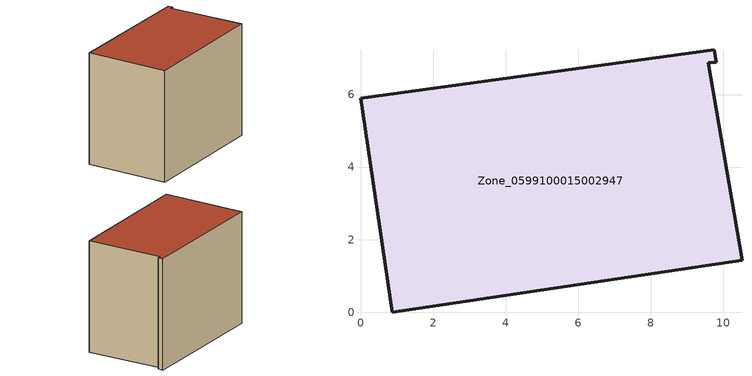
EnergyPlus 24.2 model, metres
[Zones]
Zone_0599100015002947
 floor ground (C_G): 0,5.89 9.76,7.23 9.8,6.89 9.59,6.87 10.52,1.44 0.88,0 z0.95
 wall outside (C_F): 9.76,7.23 0,5.89 0.88,0 10.52,1.44 9.59,6.87 9.8,6.89 9.76,7.23 z0.95:9.02
 roof outside (C_R): 0.88,0 10.52,1.44 9.59,6.87 9.8,6.89 9.76,7.23 0,5.89 z9.02
[BUILDING]
Pand.0599100015002947: North Axis=0; Terrain=City; Loads Convergence Tolerance Value=0.04; Temperature Convergence Tolerance Value=0.4; Solar Distribution=FullExterior; Maximum Number of Warmup Days=25; Minimum Number of Warmup Days=1
[Site:Location]
Rotterdam.The.Hague.AP_ZH_NLD Design_Conditions: Latitude=51.96; Longitude=4.45; Time Zone=1; Elevation=-4.5
[SITE:GROUNDTEMPERATURE:BUILDINGSURFACE]
18, 18, 18, 18, 18, 18, 18, 18, 18, 18, 18, 18
[MATERIAL] Thermal Absorptance=0.9; Solar Absorptance=0.7; Visible Absorptance=0.7
Name | Roughness | Thickness | Conductivity | Density | Specific Heat
G.TI.1965-1974 | MediumSmooth | 0.15 | 0.882353 | 540 | 1210
F.TI.1965-1974 | Rough | 0.3 | 0.697674 | 1920 | 840
R.TI.1965-1974 | MediumRough | 0.2 | 0.232558 | 1500 | 1000
[CONSTRUCTION]
C_G: G.TI.1965-1974
C_F: F.TI.1965-1974
C_R: R.TI.1965-1974
[ZONE]
Zone_0599100015002947: Type=1; Multiplier=1; Ceiling Height=Autocalculate; Volume=Autocalculate; Floor Area=autocalculate; Part of Total Floor Area=Yes
[ZONEINFILTRATION:DESIGNFLOWRATE]
Infil_Zone_0599100015002947: Zone or ZoneList or Space or SpaceList=Zone_0599100015002947; Schedule=AlwaysOn; Design Flow Rate Calculation Method=Flow/Area; Flow Rate per Floor Area=0.003; Constant Term Coefficient=1; Temperature Term Coefficient=0; Velocity Term Coefficient=0; Velocity Squared Term Coefficient=0
[HVACTEMPLATE:ZONE:IDEALLOADSAIRSYSTEM]
Zone_0599100015002947: Maximum Heating Supply Air Temperature=50; Minimum Cooling Supply Air Temperature=13; Maximum Heating Supply Air Humidity Ratio=0.0156; Minimum Cooling Supply Air Humidity Ratio=0.0077; Heating Limit=NoLimit; Cooling Limit=NoLimit; Dehumidification Control Type=ConstantSensibleHeatRatio; Cooling Sensible Heat Ratio=0.7; Dehumidification Setpoint=60; Humidification Control Type=None; Humidification Setpoint=30; Outdoor Air Method=None; Outdoor Air Flow Rate per Person=0.00944; Outdoor Air Flow Rate per Zone Floor Area=0; Outdoor Air Flow Rate per Zone=0; Demand Controlled Ventilation Type=None; Outdoor Air Economizer Type=NoEconomizer; Heat Recovery Type=None; Sensible Heat Recovery Effectiveness=0.7; Latent Heat Recovery Effectiveness=0.65
[ZONECONTROL:THERMOSTAT]
ThermostatControl_Zone_0599100015002947: Zone or ZoneList=Zone_0599100015002947; Control Type Schedule=DualSetpointControlType; Control 1=Thermostat_Zone_0599100015002947; Temperature Difference Between Cutout And Setpoint=0
[THERMOSTATSETPOINT:DUALSETPOINT]
Thermostat_Zone_0599100015002947: Heating Setpoint Temperature Schedule=HeatingSetpoint_Zone_0599100015002947; Cooling Setpoint Temperature Schedule=CoolingSetpoint_Zone_0599100015002947
[SCHEDULE:COMPACT]
HeatingSetpoint_Zone_0599100015002947: Through: 12/31, For: AllDays, Until: 24:00, 21
CoolingSetpoint_Zone_0599100015002947: Through: 12/31, For: AllDays, Until: 24:00, 24
DualSetpointControlType: Through: 12/31, For: AllDays, Until: 24:00, 4
AlwaysOn: Through: 12/31, For: AllDays, Until: 24:00, 1
